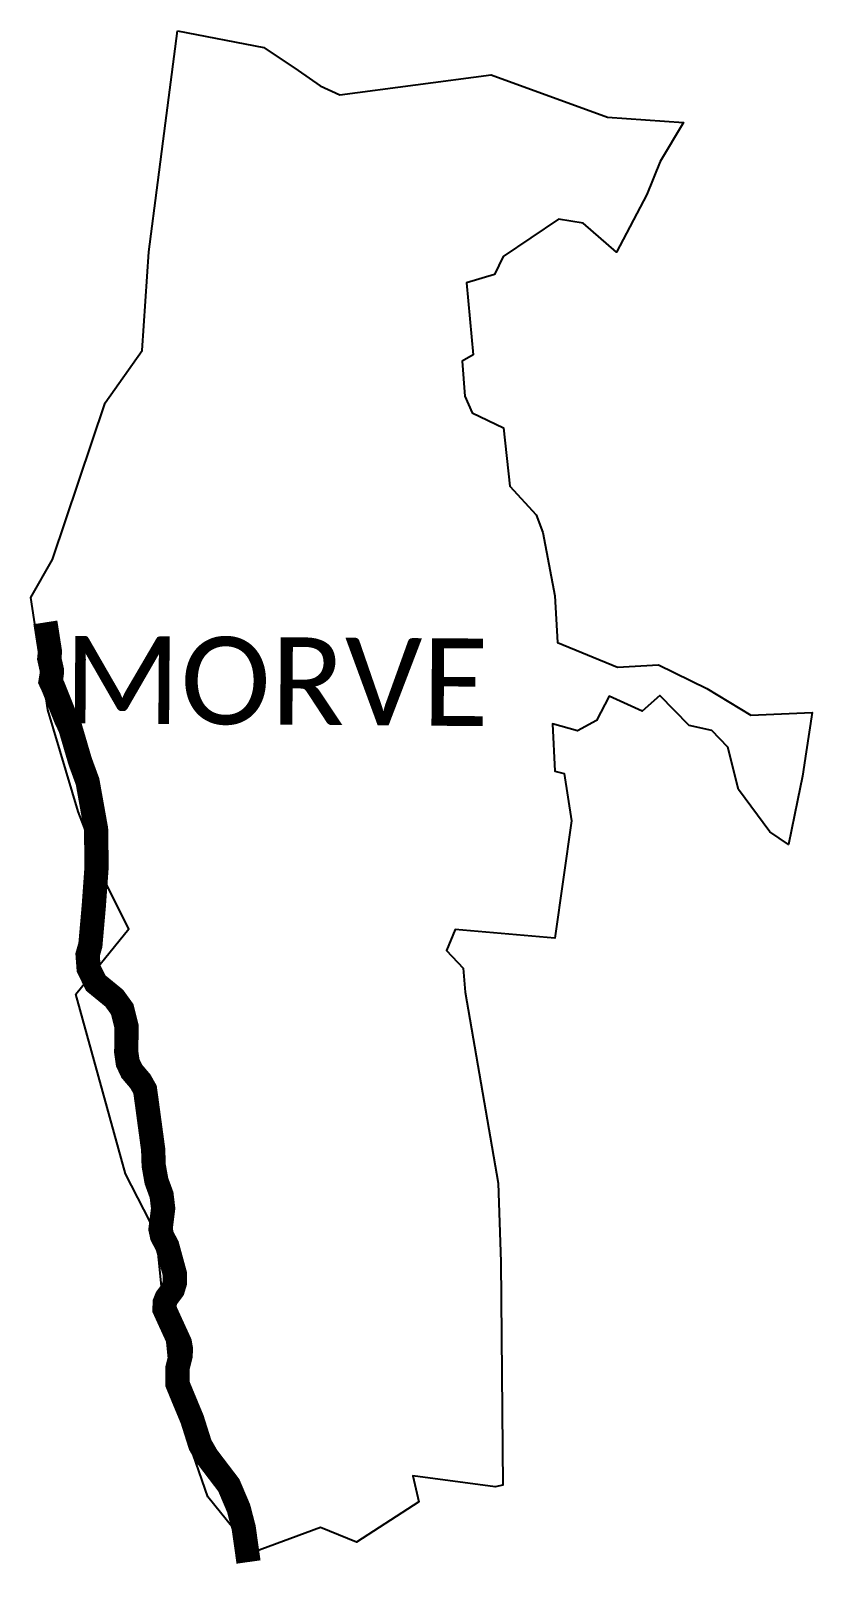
# Model space of a CAD drawing. Header units: metres. Extents: x 330219 to 331830, y 1797961 to 1801143.
import ezdxf

# ---------------------------------------------------------------- set-up
doc = ezdxf.new("R2010")
doc.units = ezdxf.units.M
doc.layers.add('NATURALLY PROTECTED', color=3, linetype='Continuous')
doc.layers.add('VILLAGE NAME', color=250, linetype='Continuous')

msp = doc.modelspace()

# ---------------------------------------------------------------- linework, layer by layer
at = {"color": 3}
msp.add_lwpolyline([(330521.6, 1801143), (330700, 1801108.8), (330770.4, 1801061), (330816.1, 1801030), (330856.6, 1801010.9), (331168.7, 1801052.2), (331408.6, 1800965.1), (331565.2, 1800954.3), (331517.2, 1800873.6), (331489.4, 1800805.9), (331426.7, 1800686.4), (331358.2, 1800746.3), (331307.6, 1800755), (331193.6, 1800677.7), (331175.5, 1800641), (331118, 1800623.3), (331131.5, 1800475), (331108.5, 1800462.3), (331114, 1800389.5), (331129.1, 1800355.8), (331194.2, 1800324.5), (331207, 1800204.5), (331261.2, 1800145.2), (331275.3, 1800108.9), (331299.6, 1799977.9), (331305, 1799881.8), (331428.9, 1799831.3), (331513.9, 1799835.9), (331613.3, 1799787.3), (331704.1, 1799732.1), (331830.4, 1799737.3), (331818.4, 1799656.8), (331810.8, 1799606.3), (331800.4, 1799556.5), (331781.4, 1799465.5), (331743.3, 1799491.7), (331678.6, 1799579.1), (331656.2, 1799666.3), (331623.4, 1799700.5), (331576.6, 1799710.7), (331516.1, 1799772.5), (331480, 1799740.3), (331411.9, 1799771.2), (331385.4, 1799721.3), (331346.3, 1799699.8), (331295.1, 1799714.4), (331299.9, 1799616.9), (331319.4, 1799611.6), (331334, 1799514.2), (331299.7, 1799272.1), (331094.5, 1799290), (331076.7, 1799247), (331111, 1799210.8), (331114.6, 1799160.7), (331182.9, 1798767.3), (331188.4, 1798605.3), (331192.7, 1798144.9), (331176.7, 1798141.1), (331007, 1798163.7), (331019.3, 1798110.2), (330890.9, 1798026.7), (330816.3, 1798057.4), (330677.2, 1798005.8), (330584.2, 1798120.5), (330511.5, 1798331.1), (330477.9, 1798663.3), (330414.7, 1798786.2), (330312, 1799156.6), (330421.5, 1799291.5), (330375.5, 1799383.2), (330317.1, 1799533.7), (330254.6, 1799743), (330219.4, 1799974.4), (330264.3, 1800052.8), (330372.3, 1800376.1), (330449, 1800484), (330462.6, 1800687.7), (330481.1, 1800830.5), (330492.1, 1800915.3), (330521.6, 1801143)], dxfattribs=at)
at = {"layer": 'NATURALLY PROTECTED', "color": 116, "true_color": 0x136734, "const_width": 50, "flags": 128}
msp.add_lwpolyline([(330249.3, 1799923.4), (330258.7, 1799862.8), (330257.4, 1799848.6), (330262.8, 1799824.5), (330262.4, 1799816.4), (330260.1, 1799801.9), (330265.4, 1799790.6), (330281.6, 1799750.1), (330292, 1799724.1), (330300.6, 1799706.3), (330321, 1799636.8), (330336.3, 1799595.1), (330353.8, 1799497.3), (330355, 1799420.4), (330349, 1799336.7), (330342.1, 1799258.1), (330336.4, 1799238.3), (330338.5, 1799209.8), (330353.3, 1799179.7), (330391.3, 1799148.6), (330407.7, 1799125.9), (330416.6, 1799090.6), (330416.1, 1799036.9), (330419.2, 1799015.6), (330427.4, 1798998.1), (330445.3, 1798977), (330454.8, 1798960.2), (330458.2, 1798935.7), (330464, 1798892.6), (330471.6, 1798836.4), (330472.7, 1798803.5), (330478.3, 1798771.8), (330488.9, 1798742.7), (330492.2, 1798715.2), (330488.9, 1798689.1), (330486.8, 1798672.3), (330489.9, 1798658.1), (330500.5, 1798638.3), (330509.7, 1798604.4), (330516.3, 1798580.3), (330516.4, 1798562.1), (330512.1, 1798547.9), (330499.2, 1798530.4), (330495.5, 1798521.2), (330494.9, 1798507.3), (330509.1, 1798476.1), (330520.1, 1798452.1), (330526.7, 1798437.6), (330528.9, 1798424.6), (330527.9, 1798410.4), (330522, 1798387.3), (330522, 1798352.6), (330534.2, 1798323), (330552, 1798280.2), (330568.6, 1798227.6), (330582.5, 1798203.5), (330627.6, 1798144.3), (330647.8, 1798096.7), (330658.3, 1798056.3), (330668.2, 1797986.1)], dxfattribs=at)

# ---------------------------------------------------------------- texts
at = {"layer": 'VILLAGE NAME', "insert": (330288.2, 1799895.8), "char_height": 180.345, "attachment_point": 1, "rotation": 359.6139}
msp.add_mtext_dynamic_manual_height_columns('{\\fCalibri|b0|i0|c0|p34;MORVE}', width=1779.605, gutter_width=901.7, heights=[0], dxfattribs=at)

doc.saveas('drawing.dxf')
